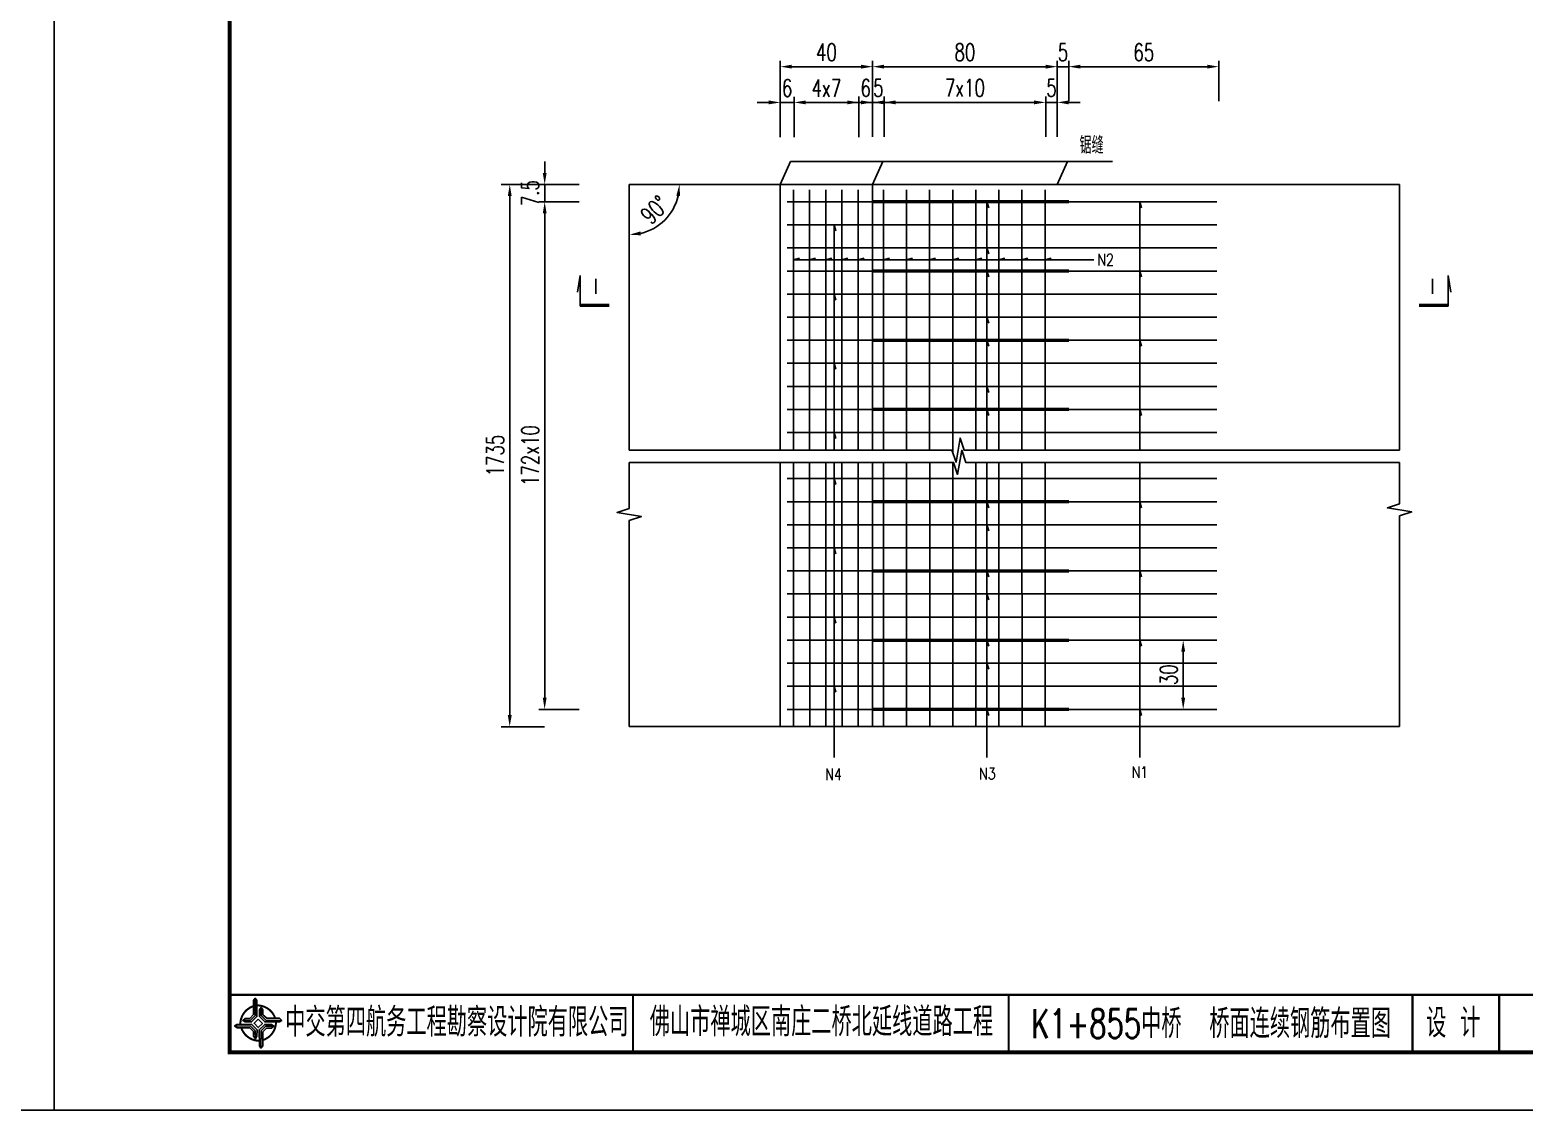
# Model space of a CAD drawing. Header units: millimetres. Extents: x -51 to 12129, y -1309 to -715.
# Drawn here: x 7085.1 to 7344.1, y -1308.7 to -1121.4 of the extents above; entities that cross this region are included whole.
import ezdxf
from ezdxf.enums import TextEntityAlignment as Align

# ---------------------------------------------------------------- set-up
doc = ezdxf.new("R2010")
doc.units = ezdxf.units.MM
doc.header["$LTSCALE"] = 0.25
for name, color, linetype in [('0_YELLOW', 2, 'Continuous'), ('图框', 7, 'Continuous'), ('尺寸标注', 2, 'Continuous'), ('标注', 4, 'Continuous'), ('次轮廓线', 7, 'Continuous'), ('钢筋', 6, 'Continuous')]:
    doc.layers.add(name, color=color, linetype=linetype)
doc.layers.add('TEXT', color=7, linetype='Continuous', lineweight=18)
doc.styles.get("Standard").update_dxf_attribs({"font": 'simplex1.shx', "width": 0.7, "bigfont": 'hztxt.shx'})
doc.styles.add('TEXT', font='simplex1.shx', dxfattribs={"width": 0.7, "bigfont": 'hztxt.shx'})
doc.dimstyles.new('比例1：25', dxfattribs={"dimtxt": 3, "dimasz": 2, "dimexe": 1, "dimexo": 1, "dimgap": 1, "dimtad": 1, "dimdec": 1, "dimlfac": 2.5, "dimzin": 9, "dimdsep": 46, "dimtxsty": 'Standard', "dimcen": -0.09, "dimclrd": 4, "dimclre": 4, "dimclrt": 7, "dimaunit": 1, "dimadec": 0, "dimazin": 0, "dimtfac": 0.0005, "dimtdec": 1, "dimtix": 1, "dimtmove": 2, "dimatfit": 3, "dimfxl": 0, "dimtolj": 1, "dimtzin": 13, "dimarcsym": 0})
doc.dimstyles.new('比例1：30', dxfattribs={"dimscale": 0, "dimtxt": 3, "dimasz": 2, "dimexe": 1.5, "dimexo": 1, "dimgap": 1, "dimtad": 1, "dimdec": 1, "dimlfac": 3, "dimzin": 13, "dimdsep": 46, "dimtxsty": 'Standard', "dimcen": -0.09, "dimclrd": 256, "dimclre": 256, "dimclrt": 7, "dimaunit": 1, "dimadec": 0, "dimazin": 0, "dimtfac": 0.0005, "dimtdec": 1, "dimtix": 1, "dimtmove": 2, "dimatfit": 3, "dimldrblk": 'DIM', "dimfxl": 0, "dimtolj": 1, "dimtzin": 13, "dimarcsym": 0})
doc.dimstyles.new('比例：1：25', dxfattribs={"dimscale": 0, "dimtxt": 3, "dimasz": 2, "dimexe": 1, "dimexo": 1, "dimgap": 0.5, "dimtad": 1, "dimdec": 1, "dimlfac": 2.5, "dimzin": 9, "dimdsep": 46, "dimtxsty": 'Standard', "dimcen": 0.5, "dimclrd": 256, "dimclre": 256, "dimclrt": 256, "dimadec": 1, "dimazin": 2, "dimtfac": 1, "dimtdec": 1, "dimtix": 1, "dimtmove": 2, "dimatfit": 3, "dimfxl": 0, "dimtolj": 1, "dimtzin": 0, "dimlwd": -1, "dimlwe": -1, "dimarcsym": 0})

# ---------------------------------------------------------------- blocks, each defined once
blk = doc.blocks.new('*D1439')
at = {"layer": 'Defpoints', "color": 0}
for p in [(7153.2, -1145.76), (6302.5, -1171.28), (6313.2, -1171.28)]:
    blk.add_point(p, dxfattribs=at)
at = {"layer": '标注'}
for p, q in [((6308.5, -1145.76), (6301.5, -1145.76)), ((6302.5, -1147.76), (6302.5, -1169.28)), ((6308.5, -1171.28), (6301.5, -1171.28))]:
    blk.add_line(p, q, dxfattribs=at)
for points in [[(6302.16, -1147.76), (6302.83, -1147.76), (6302.5, -1145.76)], [(6302.16, -1169.28), (6302.83, -1169.28), (6302.5, -1171.28)]]:
    blk.add_solid(points, dxfattribs=at)
at = {"layer": '标注', "insert": (6300.5, -1158.52), "char_height": 3, "attachment_point": 5, "rotation": 90}
blk.add_mtext('\\A1;4x15.95', dxfattribs=at)
blk = doc.blocks.new('*D1594')
at = {"layer": 'Defpoints', "color": 0}
for p in [(7206.02, -1148.17), (7174.34, -1151.17), (7206.02, -1151.17)]:
    blk.add_point(p, dxfattribs=at)
at = {"layer": '标注', "color": 4, "lineweight": -2}
for p, q in [((7174.34, -1146.17), (7174.34, -1144.17)), ((7180.34, -1148.17), (7173.34, -1148.17)), ((7174.34, -1148.17), (7174.34, -1151.17)), ((7180.34, -1151.17), (7173.34, -1151.17)), ((7174.34, -1153.17), (7174.34, -1155.17))]:
    blk.add_line(p, q, dxfattribs=at)
at = {"layer": '标注', "color": 4}
for points in [[(7174.01, -1146.17), (7174.67, -1146.17), (7174.34, -1148.17)], [(7174.01, -1153.17), (7174.67, -1153.17), (7174.34, -1151.17)]]:
    blk.add_solid(points, dxfattribs=at)
at = {"layer": '标注', "color": 7, "insert": (7171.84, -1149.67), "char_height": 3, "attachment_point": 5, "rotation": 90}
blk.add_mtext('\\A1;7.5', dxfattribs=at)
blk = doc.blocks.new('*D1595')
at = {"layer": 'Defpoints', "color": 0}
for p in [(7231.17, -1127.74), (7215.17, -1148.17), (7231.17, -1148.17)]:
    blk.add_point(p, dxfattribs=at)
at = {"layer": '标注', "color": 4, "lineweight": -2}
for p, q in [((7215.17, -1133.74), (7215.17, -1126.74)), ((7217.17, -1127.74), (7229.17, -1127.74)), ((7231.17, -1133.74), (7231.17, -1126.74))]:
    blk.add_line(p, q, dxfattribs=at)
at = {"layer": '标注', "color": 4}
for points in [[(7217.17, -1127.4), (7217.17, -1128.07), (7215.17, -1127.74)], [(7229.17, -1127.4), (7229.17, -1128.07), (7231.17, -1127.74)]]:
    blk.add_solid(points, dxfattribs=at)
at = {"layer": '标注', "color": 7, "insert": (7223.17, -1125.24), "char_height": 3, "attachment_point": 5}
blk.add_mtext('\\A1;40', dxfattribs=at)
blk = doc.blocks.new('*D1596')
at = {"layer": 'Defpoints', "color": 0}
for p in [(7263.17, -1127.74), (7231.17, -1148.17), (7263.17, -1148.17)]:
    blk.add_point(p, dxfattribs=at)
at = {"layer": '标注', "color": 4, "lineweight": -2}
for p, q in [((7231.17, -1133.74), (7231.17, -1126.74)), ((7233.17, -1127.74), (7261.17, -1127.74)), ((7263.17, -1133.74), (7263.17, -1126.74))]:
    blk.add_line(p, q, dxfattribs=at)
at = {"layer": '标注', "color": 4}
for points in [[(7233.17, -1127.4), (7233.17, -1128.07), (7231.17, -1127.74)], [(7261.17, -1127.4), (7261.17, -1128.07), (7263.17, -1127.74)]]:
    blk.add_solid(points, dxfattribs=at)
at = {"layer": '标注', "color": 7, "insert": (7247.17, -1125.24), "char_height": 3, "attachment_point": 5}
blk.add_mtext('\\A1;80', dxfattribs=at)
blk = doc.blocks.new('*D1597')
at = {"layer": 'Defpoints', "color": 0}
for p in [(7215.17, -1133.94), (7215.17, -1148.17), (7217.57, -1148.17)]:
    blk.add_point(p, dxfattribs=at)
at = {"layer": '标注', "color": 4, "lineweight": -2}
for p, q in [((7213.17, -1133.94), (7211.17, -1133.94)), ((7215.17, -1139.94), (7215.17, -1132.94)), ((7217.57, -1133.94), (7215.17, -1133.94)), ((7217.57, -1139.94), (7217.57, -1132.94)), ((7219.57, -1133.94), (7221.57, -1133.94))]:
    blk.add_line(p, q, dxfattribs=at)
at = {"layer": '标注', "color": 4}
for points in [[(7213.17, -1133.6), (7213.17, -1134.27), (7215.17, -1133.94)], [(7219.57, -1133.6), (7219.57, -1134.27), (7217.57, -1133.94)]]:
    blk.add_solid(points, dxfattribs=at)
at = {"layer": '标注', "color": 7, "insert": (7216.37, -1131.44), "char_height": 3, "attachment_point": 5}
blk.add_mtext('\\A1;6', dxfattribs=at)
blk = doc.blocks.new('*D1598')
at = {"layer": 'Defpoints', "color": 0}
for p in [(7228.77, -1133.94), (7217.57, -1148.17), (7228.77, -1148.17)]:
    blk.add_point(p, dxfattribs=at)
at = {"layer": '标注', "color": 4, "lineweight": -2}
for p, q in [((7217.57, -1139.94), (7217.57, -1132.94)), ((7219.57, -1133.94), (7226.77, -1133.94)), ((7228.77, -1139.94), (7228.77, -1132.94))]:
    blk.add_line(p, q, dxfattribs=at)
at = {"layer": '标注', "color": 4}
for points in [[(7219.57, -1133.6), (7219.57, -1134.27), (7217.57, -1133.94)], [(7226.77, -1133.6), (7226.77, -1134.27), (7228.77, -1133.94)]]:
    blk.add_solid(points, dxfattribs=at)
at = {"layer": '标注', "color": 7, "insert": (7223.17, -1131.44), "char_height": 3, "attachment_point": 5}
blk.add_mtext('\\A1;4x7', dxfattribs=at)
blk = doc.blocks.new('*D1599')
at = {"layer": 'Defpoints', "color": 0}
for p in [(7231.17, -1133.93), (7228.77, -1148.17), (7231.17, -1148.17)]:
    blk.add_point(p, dxfattribs=at)
at = {"layer": '标注', "color": 4, "lineweight": -2}
for p, q in [((7226.77, -1133.93), (7224.77, -1133.93)), ((7228.77, -1139.93), (7228.77, -1132.93)), ((7228.77, -1133.93), (7231.17, -1133.93)), ((7231.17, -1139.93), (7231.17, -1132.93)), ((7233.17, -1133.93), (7235.17, -1133.93))]:
    blk.add_line(p, q, dxfattribs=at)
at = {"layer": '标注', "color": 4}
for points in [[(7226.77, -1133.6), (7226.77, -1134.27), (7228.77, -1133.93)], [(7233.17, -1133.6), (7233.17, -1134.27), (7231.17, -1133.93)]]:
    blk.add_solid(points, dxfattribs=at)
at = {"layer": '标注', "color": 7, "insert": (7229.97, -1131.43), "char_height": 3, "attachment_point": 5}
blk.add_mtext('\\A1;6', dxfattribs=at)
blk = doc.blocks.new('*D1600')
at = {"layer": 'Defpoints', "color": 0}
for p in [(7233.17, -1133.93), (7231.17, -1148.17), (7233.17, -1148.17)]:
    blk.add_point(p, dxfattribs=at)
at = {"layer": '标注', "color": 4, "lineweight": -2}
for p, q in [((7229.17, -1133.93), (7227.17, -1133.93)), ((7231.17, -1139.93), (7231.17, -1132.93)), ((7231.17, -1133.93), (7233.17, -1133.93)), ((7233.17, -1139.93), (7233.17, -1132.93)), ((7235.17, -1133.93), (7237.17, -1133.93))]:
    blk.add_line(p, q, dxfattribs=at)
at = {"layer": '标注', "color": 4}
for points in [[(7229.17, -1133.6), (7229.17, -1134.27), (7231.17, -1133.93)], [(7235.17, -1133.6), (7235.17, -1134.27), (7233.17, -1133.93)]]:
    blk.add_solid(points, dxfattribs=at)
at = {"layer": '标注', "color": 7, "insert": (7232.17, -1131.43), "char_height": 3, "attachment_point": 5}
blk.add_mtext('\\A1;5', dxfattribs=at)
blk = doc.blocks.new('*D1601')
at = {"layer": 'Defpoints', "color": 0}
for p in [(7261.17, -1133.93), (7233.17, -1148.17), (7261.17, -1148.17)]:
    blk.add_point(p, dxfattribs=at)
at = {"layer": '标注', "color": 4, "lineweight": -2}
for p, q in [((7233.17, -1139.93), (7233.17, -1132.93)), ((7235.17, -1133.93), (7259.17, -1133.93)), ((7261.17, -1139.93), (7261.17, -1132.93))]:
    blk.add_line(p, q, dxfattribs=at)
at = {"layer": '标注', "color": 4}
for points in [[(7235.17, -1133.6), (7235.17, -1134.27), (7233.17, -1133.93)], [(7259.17, -1133.6), (7259.17, -1134.27), (7261.17, -1133.93)]]:
    blk.add_solid(points, dxfattribs=at)
at = {"layer": '标注', "color": 7, "insert": (7247.17, -1131.43), "char_height": 3, "attachment_point": 5}
blk.add_mtext('\\A1;7x10', dxfattribs=at)
blk = doc.blocks.new('*D1602')
at = {"layer": 'Defpoints', "color": 0}
for p in [(7263.17, -1133.93), (7261.17, -1148.17), (7263.17, -1148.17)]:
    blk.add_point(p, dxfattribs=at)
at = {"layer": '标注', "color": 4, "lineweight": -2}
for p, q in [((7259.17, -1133.93), (7257.17, -1133.93)), ((7261.17, -1139.93), (7261.17, -1132.93)), ((7261.17, -1133.93), (7263.17, -1133.93)), ((7263.17, -1139.93), (7263.17, -1132.93)), ((7265.17, -1133.93), (7267.17, -1133.93))]:
    blk.add_line(p, q, dxfattribs=at)
at = {"layer": '标注', "color": 4}
for points in [[(7259.17, -1133.6), (7259.17, -1134.27), (7261.17, -1133.93)], [(7265.17, -1133.6), (7265.17, -1134.27), (7263.17, -1133.93)]]:
    blk.add_solid(points, dxfattribs=at)
at = {"layer": '标注', "color": 7, "insert": (7262.17, -1131.43), "char_height": 3, "attachment_point": 5}
blk.add_mtext('\\A1;5', dxfattribs=at)
blk = doc.blocks.new('*D1603')
at = {"layer": 'Defpoints', "color": 0}
for p in [(7291.17, -1127.74), (7265.17, -1148.17), (7291.17, -1148.17)]:
    blk.add_point(p, dxfattribs=at)
at = {"layer": '标注', "color": 4, "lineweight": -2}
for p, q in [((7265.17, -1133.74), (7265.17, -1126.74)), ((7267.17, -1127.74), (7289.17, -1127.74)), ((7291.17, -1133.74), (7291.17, -1126.74))]:
    blk.add_line(p, q, dxfattribs=at)
at = {"layer": '标注', "color": 4}
for points in [[(7267.17, -1127.4), (7267.17, -1128.07), (7265.17, -1127.74)], [(7289.17, -1127.4), (7289.17, -1128.07), (7291.17, -1127.74)]]:
    blk.add_solid(points, dxfattribs=at)
at = {"layer": '标注', "color": 7, "insert": (7278.17, -1125.24), "char_height": 3, "attachment_point": 5}
blk.add_mtext('\\A1;65', dxfattribs=at)
blk = doc.blocks.new('*D1605')
at = {"layer": 'Defpoints', "color": 0}
for p in [(7276.79, -1227.17), (7285, -1227.17), (7276.79, -1239.17)]:
    blk.add_point(p, dxfattribs=at)
at = {"layer": '标注', "color": 4, "lineweight": -2}
for p, q in [((7279, -1227.17), (7286, -1227.17)), ((7285, -1237.17), (7285, -1229.17)), ((7279, -1239.17), (7286, -1239.17))]:
    blk.add_line(p, q, dxfattribs=at)
at = {"layer": '标注', "color": 4}
for points in [[(7284.67, -1229.17), (7285.34, -1229.17), (7285, -1227.17)], [(7284.67, -1237.17), (7285.34, -1237.17), (7285, -1239.17)]]:
    blk.add_solid(points, dxfattribs=at)
at = {"layer": '标注', "color": 7, "insert": (7282.5, -1233.17), "char_height": 3, "attachment_point": 5, "rotation": 90}
blk.add_mtext('\\A1;30', dxfattribs=at)
blk = doc.blocks.new('tb')
at = {"lineweight": -3}
h = blk.add_hatch(color=256, dxfattribs=at)
h.paths.add_polyline_path([(-1.23, -0.13), (-3.78, -0.14), (-4.14, -0.41), (-1.4, -0.44), (-0.56, -1.24), (-0.54, -2.62), (-0.27, -2.2), (-0.26, -1.06)])
h.paths.add_polyline_path([(0.13, -1.08), (0.14, -3.86), (0.41, -4.26), (0.44, -1.24), (1.25, -0.43), (2.66, -0.43), (2.26, -0.16), (1.07, -0.15)])
h.paths.add_polyline_path([(1.08, 0.3), (3.62, 0.3), (4.02, 0.56), (1.25, 0.57), (0.43, 1.39), (0.43, 2.8), (0.16, 2.41), (0.15, 1.24)])
h.paths.add_polyline_path([(-0.28, 1.21), (-0.28, 3.99), (-0.56, 4.39), (-0.57, 1.41), (-1.38, 0.6), (-2.74, 0.56), (-2.33, 0.3), (-1.2, 0.29)])
for p, q in [((-0.56, 4.39), (-0.57, 1.41)), ((0.43, 2.8), (0.43, 1.39)), ((-1.38, 0.6), (-2.74, 0.56)), ((-0.57, 1.41), (-1.38, 0.6)), ((0.43, 1.39), (1.25, 0.57)), ((1.25, 0.57), (4.02, 0.56)), ((-4.14, -0.41), (-1.4, -0.44)), ((-1.4, -0.44), (-0.56, -1.24)), ((-0.56, -1.24), (-0.54, -2.62)), ((0.41, -4.26), (0.44, -1.24)), ((0.44, -1.24), (1.25, -0.43)), ((1.25, -0.43), (2.66, -0.43))]:
    blk.add_line(p, q, dxfattribs=at)
at = {"lineweight": -3, "const_width": 0.35, "flags": 128}
for points in [[(-0.9, 3.02, 0.324167), (-3.16, -0.14)], [(2.88, 0.92, 0.324403), (-0.24, 3.15)], [(0.75, -2.86, 0.325418), (3.02, 0.26)], [(-2.98, -0.76, 0.322976), (0.14, -2.98)]]:
    blk.add_lwpolyline(points, format="xyb", dxfattribs=at)
at = {"lineweight": -3, "flags": 128}
for points in [[(-0.9, 3.99), (-0.9, 1.58), (-1.53, 0.91), (-2.34, 0.91), (-2.74, 0.56), (-2.33, 0.3), (-1.2, 0.29), (-0.28, 1.21), (-0.28, 3.99), (-0.56, 4.39)], [(3.62, 0.92), (1.43, 0.92), (0.77, 1.54), (0.77, 2.38), (0.43, 2.8), (0.16, 2.41), (0.15, 1.24), (1.08, 0.3), (3.62, 0.3), (4.02, 0.56)], [(-0.04, 0.77), (0.68, 0.04), (-0.04, -0.69), (-0.77, 0.05)], [(-3.73, -0.76), (-1.54, -0.76), (-0.89, -1.39), (-0.89, -2.21), (-0.54, -2.62), (-0.27, -2.2), (-0.26, -1.06), (-1.23, -0.13), (-3.78, -0.14), (-4.14, -0.41)], [(0.75, -3.85), (0.75, -1.43), (1.4, -0.78), (2.26, -0.78), (2.66, -0.43), (2.26, -0.16), (1.07, -0.15), (0.13, -1.08), (0.14, -3.86), (0.41, -4.26)]]:
    blk.add_lwpolyline(points, close=True, dxfattribs=at)
blk = doc.blocks.new('*D1524')
at = {"layer": 'Defpoints', "color": 0}
for p in [(7265.17, -1127.74), (7263.17, -1148.17), (7265.17, -1148.17)]:
    blk.add_point(p, dxfattribs=at)
at = {"layer": '标注', "color": 4, "lineweight": -2}
for p, q in [((7261.17, -1127.74), (7259.17, -1127.74)), ((7263.17, -1133.74), (7263.17, -1126.74)), ((7263.17, -1127.74), (7265.17, -1127.74)), ((7265.17, -1133.74), (7265.17, -1126.74)), ((7267.17, -1127.74), (7269.17, -1127.74))]:
    blk.add_line(p, q, dxfattribs=at)
at = {"layer": '标注', "color": 4}
for points in [[(7261.17, -1127.4), (7261.17, -1128.07), (7263.17, -1127.74)], [(7267.17, -1127.4), (7267.17, -1128.07), (7265.17, -1127.74)]]:
    blk.add_solid(points, dxfattribs=at)
at = {"layer": '标注', "color": 7, "insert": (7264.17, -1125.24), "char_height": 3, "attachment_point": 5}
blk.add_mtext('\\A1;5', dxfattribs=at)
blk = doc.blocks.new('*D1556')
at = {"layer": 'Defpoints', "color": 0}
for p in [(7201.17, -1148.17), (7168.28, -1242.17), (7211.89, -1242.17)]:
    blk.add_point(p, dxfattribs=at)
at = {"layer": '标注', "lineweight": -2}
for p, q in [((7174.28, -1148.17), (7166.78, -1148.17)), ((7168.28, -1150.17), (7168.28, -1240.17)), ((7174.28, -1242.17), (7166.78, -1242.17))]:
    blk.add_line(p, q, dxfattribs=at)
at = {"layer": '标注'}
for points in [[(7167.95, -1150.17), (7168.62, -1150.17), (7168.28, -1148.17)], [(7167.95, -1240.17), (7168.62, -1240.17), (7168.28, -1242.17)]]:
    blk.add_solid(points, dxfattribs=at)
at = {"layer": '标注', "color": 7, "insert": (7165.78, -1195.17), "char_height": 3, "attachment_point": 5, "rotation": 90}
blk.add_mtext('\\A1;1735', dxfattribs=at)
blk = doc.blocks.new('DIM')
blk.add_lwpolyline([(-1, -0.1, 0.2, 0, 0), (0, 0, 0, 0, 0)], format="xyseb")
blk = doc.blocks.new('*D1768')
at = {"layer": 'Defpoints', "color": 0}
for p in [(7188.99, -1148.17), (7188.99, -1148.17), (7322.5, -1148.17), (7193.35, -1155.71), (7188.99, -1194.23)]:
    blk.add_point(p, dxfattribs=at)
at = {"layer": '标注', "color": 4, "lineweight": -2}
blk.add_arc((7188.99, -1148.17), 8.71, 283.1906, 346.8094, dxfattribs=at)
at = {"layer": '标注', "color": 4}
for points in [[(7197.14, -1150.12), (7197.8, -1150.19), (7197.7, -1148.17)], [(7191.02, -1156.98), (7190.94, -1156.31), (7188.99, -1156.87)]]:
    blk.add_solid(points, dxfattribs=at)
at = {"layer": '标注', "color": 7, "insert": (7193.38, -1152.56), "char_height": 3, "attachment_point": 5, "rotation": 45}
blk.add_mtext('\\A1;90°', dxfattribs=at)
blk = doc.blocks.new('*D1769')
at = {"layer": 'Defpoints', "color": 0}
for p in [(7222.01, -1151.17), (7174.34, -1239.17), (7222.01, -1239.17)]:
    blk.add_point(p, dxfattribs=at)
at = {"layer": '标注', "color": 4, "lineweight": -2}
for p, q in [((7180.34, -1151.17), (7173.34, -1151.17)), ((7174.34, -1153.17), (7174.34, -1237.17)), ((7180.34, -1239.17), (7173.34, -1239.17))]:
    blk.add_line(p, q, dxfattribs=at)
at = {"layer": '标注', "color": 4}
for points in [[(7174.01, -1153.17), (7174.67, -1153.17), (7174.34, -1151.17)], [(7174.01, -1237.17), (7174.67, -1237.17), (7174.34, -1239.17)]]:
    blk.add_solid(points, dxfattribs=at)
at = {"layer": '标注', "color": 7, "insert": (7171.84, -1195.17), "char_height": 3, "attachment_point": 5, "rotation": 90}
blk.add_mtext('\\A1;172x10', dxfattribs=at)
blk = doc.blocks.new('123')
at = {"layer": '图框', "color": 2}
blk.add_lwpolyline([(369.33, -1011.65), (369.33, -714.65), (-50.67, -714.65), (-50.67, -1011.65)], close=True, dxfattribs=at)

msp = doc.modelspace()

# ---------------------------------------------------------------- linework, layer by layer
at = {"const_width": 0.7}
msp.add_lwpolyline([(7499.75412, -1021.65472), (7119.75412, -1021.65472), (7119.75412, -1298.65472), (7499.75412, -1298.65472)], close=True, dxfattribs=at)
at = {"const_width": 0.4}
msp.add_lwpolyline([(7119.75412, -1288.65472), (7499.75412, -1288.65472)], dxfattribs=at)
at = {"layer": '图框', "const_width": 0.4}
for points in [[(7189.64754, -1288.65472), (7189.64754, -1298.65472)], [(7254.75412, -1298.65472), (7254.75412, -1288.65472)], [(7324.75412, -1298.65472), (7324.75412, -1288.65472)], [(7339.75412, -1298.65472), (7339.75412, -1288.65472)]]:
    msp.add_lwpolyline(points, dxfattribs=at)
at = {"layer": '标注'}
for p, q in [((7215.16926, -1148.16763), (7216.95059, -1144.16783)), ((7216.95059, -1144.16783), (7264.95059, -1144.16783)), ((7231.16925, -1148.16763), (7232.95058, -1144.16783)), ((7263.16926, -1148.16763), (7264.95059, -1144.16783)), ((7264.95059, -1144.16783), (7272.72171, -1144.16783)), ((7250.96516, -1151.16763), (7250.96516, -1194.23078)), ((7250.96516, -1151.16763), (7251.29631, -1152.20504)), ((7277.46855, -1151.16763), (7277.46855, -1194.23078)), ((7277.46855, -1151.16763), (7277.7997, -1152.20504)), ((7224.4909, -1155.16763), (7224.4909, -1194.23078)), ((7224.4909, -1155.16763), (7224.82204, -1156.20504)), ((7250.96516, -1159.16763), (7251.29631, -1160.20504)), ((7217.45554, -1161.25111), (7218.49295, -1160.91997)), ((7217.45554, -1161.25111), (7269.5007, -1161.25111)), ((7220.25554, -1161.25111), (7221.29295, -1160.91997)), ((7223.05554, -1161.25111), (7224.09295, -1160.91997)), ((7225.85554, -1161.25111), (7226.89295, -1160.91997)), ((7228.65554, -1161.25111), (7229.69295, -1160.91997)), ((7233.05554, -1161.25111), (7234.09295, -1160.91997)), ((7237.05554, -1161.25111), (7238.09295, -1160.91997)), ((7241.05554, -1161.25111), (7242.09295, -1160.91997)), ((7245.05554, -1161.25111), (7246.09295, -1160.91997)), ((7249.05554, -1161.25111), (7250.09295, -1160.91997)), ((7253.05554, -1161.25111), (7254.09295, -1160.91997)), ((7257.05554, -1161.25111), (7258.09295, -1160.91997)), ((7261.05554, -1161.25111), (7262.09295, -1160.91997)), ((7250.96516, -1163.16763), (7251.29631, -1164.20504)), ((7277.46855, -1163.16763), (7277.7997, -1164.20504)), ((7224.4909, -1167.16763), (7224.82204, -1168.20504)), ((7250.96516, -1171.16763), (7251.29631, -1172.20504)), ((7250.96516, -1175.16763), (7251.29631, -1176.20504)), ((7277.46855, -1175.16763), (7277.7997, -1176.20504)), ((7224.4909, -1179.16763), (7224.82204, -1180.20504)), ((7250.96516, -1183.16763), (7251.29631, -1184.20504)), ((7250.96516, -1187.16763), (7251.29631, -1188.20504)), ((7277.46855, -1187.16763), (7277.7997, -1188.20504)), ((7224.4909, -1191.16763), (7224.82204, -1192.20504)), ((7224.4909, -1196.33969), (7224.4909, -1247.5277)), ((7250.96516, -1196.33969), (7250.96516, -1247.5277)), ((7277.46855, -1196.33969), (7277.46855, -1247.5277)), ((7224.4909, -1199.16763), (7224.82204, -1200.20504)), ((7250.96516, -1203.16763), (7251.29631, -1204.20504)), ((7277.46855, -1203.16763), (7277.7997, -1204.20504)), ((7250.96516, -1207.16763), (7251.29631, -1208.20504)), ((7224.4909, -1211.16763), (7224.82204, -1212.20504)), ((7250.96516, -1215.16763), (7251.29631, -1216.20504)), ((7277.46855, -1215.16763), (7277.7997, -1216.20504)), ((7250.96516, -1219.16763), (7251.29631, -1220.20504)), ((7224.4909, -1223.16763), (7224.82204, -1224.20504)), ((7250.96516, -1227.16763), (7251.29631, -1228.20504)), ((7277.46855, -1227.16763), (7277.7997, -1228.20504)), ((7250.96516, -1231.16763), (7251.29631, -1232.20504)), ((7224.4909, -1235.16763), (7224.82204, -1236.20504)), ((7250.96516, -1239.16763), (7251.29631, -1240.20504)), ((7277.46855, -1239.16763), (7277.7997, -1240.20504))]:
    msp.add_line(p, q, dxfattribs=at)
at = {"layer": '次轮廓线'}
for p, q in [((7188.99432, -1148.16763), (7322.50469, -1148.16763)), ((7215.16926, -1194.23078), (7215.16926, -1148.16763)), ((7231.16925, -1194.23078), (7231.16925, -1148.16763)), ((7215.16926, -1242.16763), (7215.16926, -1196.33969)), ((7231.16925, -1242.16763), (7231.16925, -1196.33969)), ((7188.99432, -1242.16763), (7322.50469, -1242.16763))]:
    msp.add_line(p, q, dxfattribs=at)
at = {"layer": '次轮廓线', "ltscale": 2}
for points in [[(7188.99432, -1148.16763), (7188.99432, -1194.23078)], [(7322.50469, -1148.16763), (7322.50469, -1194.23078)], [(7188.99432, -1194.23078), (7244.93082, -1194.23078), (7245.63082, -1196.33078), (7246.33082, -1192.13078), (7247.03082, -1194.23078), (7322.50469, -1194.23078)], [(7188.99432, -1196.33969), (7188.99432, -1204.31863), (7186.89432, -1205.01863), (7191.09432, -1205.71863), (7188.99432, -1206.41863), (7188.99432, -1242.16763)], [(7188.99432, -1196.33969), (7245.21025, -1196.33969), (7245.91025, -1198.43969), (7246.61025, -1194.23969), (7247.31025, -1196.33969), (7322.50469, -1196.33969)], [(7322.50469, -1196.33969), (7322.50469, -1203.52878), (7320.40469, -1204.22878), (7324.60469, -1204.92878), (7322.50469, -1205.62878), (7322.50469, -1242.16763)]]:
    msp.add_lwpolyline(points, dxfattribs=at)
at = {"layer": '钢筋'}
for p, q in [((7217.46112, -1194.23078), (7217.45349, -1149.11047)), ((7220.26112, -1194.23078), (7220.25349, -1149.11047)), ((7223.06112, -1194.23078), (7223.05349, -1149.11047)), ((7225.86112, -1194.23078), (7225.85349, -1149.11047)), ((7228.66112, -1194.23078), (7228.65349, -1149.11047)), ((7233.06111, -1194.23078), (7233.05349, -1149.11047)), ((7237.06111, -1194.23078), (7237.05349, -1149.11047)), ((7241.06111, -1194.23078), (7241.05349, -1149.11047)), ((7245.06118, -1194.62185), (7245.05349, -1149.11047)), ((7249.06111, -1194.23078), (7249.05349, -1149.11047)), ((7253.06111, -1194.23078), (7253.05349, -1149.11047)), ((7257.06111, -1194.23078), (7257.05349, -1149.11047)), ((7261.06111, -1194.23078), (7261.05349, -1149.11047)), ((7216.35189, -1151.16763), (7290.82326, -1151.16763)), ((7231.16925, -1151.01763), (7265.15467, -1151.01763)), ((7231.1693, -1151.31763), (7265.15472, -1151.30615)), ((7216.35189, -1155.16763), (7290.82326, -1155.16763)), ((7216.35189, -1159.16763), (7290.82326, -1159.16763)), ((7180.50828, -1163.96669), (7180.04209, -1166.81696)), ((7180.50828, -1169.26669), (7180.50828, -1163.96669)), ((7216.35189, -1163.16763), (7290.82326, -1163.16763)), ((7231.16925, -1163.01763), (7265.15467, -1163.01763)), ((7231.1693, -1163.31763), (7265.15472, -1163.30615)), ((7330.90691, -1169.26669), (7330.90691, -1163.96669)), ((7330.90691, -1163.96669), (7331.37309, -1166.81696)), ((7216.35189, -1167.16763), (7290.82326, -1167.16763)), ((7185.50828, -1168.96669), (7180.50828, -1168.96669)), ((7185.50828, -1169.26669), (7180.50828, -1169.26669)), ((7325.90691, -1168.96669), (7330.90691, -1168.96669)), ((7325.90691, -1169.26669), (7330.90691, -1169.26669)), ((7216.35189, -1171.16763), (7290.82326, -1171.16763)), ((7216.35189, -1175.16763), (7290.82326, -1175.16763)), ((7231.16925, -1175.01763), (7265.15467, -1175.01763)), ((7231.1693, -1175.31763), (7265.15472, -1175.30615)), ((7216.35189, -1179.16763), (7290.82326, -1179.16763)), ((7216.35189, -1183.16763), (7290.82326, -1183.16763)), ((7216.35189, -1187.16763), (7290.82326, -1187.16763)), ((7231.16925, -1187.01763), (7265.15467, -1187.01763)), ((7231.1693, -1187.31763), (7265.15472, -1187.30615)), ((7216.35189, -1191.16763), (7290.82326, -1191.16763)), ((7217.46922, -1242.16763), (7217.46147, -1196.33969)), ((7220.26922, -1242.16763), (7220.26147, -1196.33969)), ((7223.06922, -1242.16763), (7223.06147, -1196.33969)), ((7225.86922, -1242.16763), (7225.86147, -1196.33969)), ((7228.66922, -1242.16763), (7228.66147, -1196.33969)), ((7233.06921, -1242.16763), (7233.06147, -1196.33969)), ((7237.06921, -1242.16763), (7237.06147, -1196.33969)), ((7241.06921, -1242.16763), (7241.06147, -1196.33969)), ((7245.06921, -1242.16763), (7245.06147, -1196.33969)), ((7249.06921, -1242.16763), (7249.06147, -1196.33969)), ((7253.06921, -1242.16763), (7253.06147, -1196.33969)), ((7257.06921, -1242.16763), (7257.06147, -1196.33969)), ((7261.06921, -1242.16763), (7261.06147, -1196.33969)), ((7216.35189, -1199.16763), (7290.82326, -1199.16763)), ((7216.35189, -1203.16763), (7290.82326, -1203.16763)), ((7231.16925, -1203.31763), (7265.15467, -1203.31763)), ((7231.1693, -1203.01763), (7265.15472, -1203.02912)), ((7216.35189, -1207.16763), (7290.82326, -1207.16763)), ((7216.35189, -1211.16763), (7290.82326, -1211.16763)), ((7216.35189, -1215.16763), (7290.82326, -1215.16763)), ((7231.16925, -1215.31763), (7265.15467, -1215.31763)), ((7231.1693, -1215.01763), (7265.15472, -1215.02912)), ((7216.35189, -1219.16763), (7290.82326, -1219.16763)), ((7216.35189, -1223.16763), (7290.82326, -1223.16763)), ((7216.35189, -1227.16763), (7290.82326, -1227.16763)), ((7231.16925, -1227.31763), (7265.15467, -1227.31763)), ((7231.1693, -1227.01763), (7265.15472, -1227.02912)), ((7216.35189, -1231.16763), (7290.82326, -1231.16763)), ((7216.35189, -1235.16763), (7290.82326, -1235.16763)), ((7216.35189, -1239.16763), (7290.82326, -1239.16763)), ((7231.16925, -1239.31763), (7265.15467, -1239.31763)), ((7231.1693, -1239.01763), (7265.15472, -1239.02912))]:
    msp.add_line(p, q, dxfattribs=at)

# ---------------------------------------------------------------- block references
at = {"lineweight": -3}
msp.add_blockref('tb', (7124.74985, -1293.64938), dxfattribs=at)
at = {"layer": '标注'}
for p in [(6720, -297), (7140, -297)]:
    msp.add_blockref('123', p, dxfattribs=at)

# ---------------------------------------------------------------- texts
at = {"layer": '0_YELLOW', "color": 7, "style": 'TEXT', "width": 0.8}
for s, p in [('N2', (7271.54561, -1161.21828)), ('N4', (7224.39082, -1250.44681)), ('N3', (7251.06212, -1250.30838)), ('N1', (7277.4896, -1250.06339))]:
    msp.add_text(s, height=2, dxfattribs=at).set_placement(p, align=Align.MIDDLE)
at = {"layer": 'TEXT', "text_generation_flag": 2}
msp.add_text('Ⅰ', height=3, dxfattribs=at).set_placement((7183.18731, -1165.93294), align=Align.MIDDLE)
at = {"layer": 'TEXT'}
msp.add_text('Ⅰ', height=3, dxfattribs=at).set_placement((7328.22788, -1165.93294), align=Align.MIDDLE)
at = {"layer": '图框', "width": 0.7}
for s, p in [('中交第四航务工程勘察设计院有限公司', (7159.11923, -1293.40628)), ('佛山市禅城区南庄二桥北延线道路工程', (7222.29837, -1293.34002)), ('K1+855中桥  桥面连续钢筋布置图', (7289.84151, -1293.65472)), ('设 计', (7331.79879, -1293.56013))]:
    msp.add_text(s, height=5, dxfattribs=at).set_placement(p, align=Align.MIDDLE_CENTER)
at = {"layer": '尺寸标注', "color": 7, "linetype": 'Continuous', "width": 0.7}
msp.add_text('锯缝', height=3, dxfattribs=at).set_placement((7269.11956, -1141.19014), align=Align.MIDDLE)

# ---------------------------------------------------------------- dimensions: what is measured, and where the dimension line sits
at = {"layer": '标注'}
for p1, p2, picture, middle in [((7215.16926, -1148.16763), (7231.16925, -1148.16763), '*D1595', (7223.16926, -1125.23718)), ((7231.16925, -1148.16763), (7263.16926, -1148.16763), '*D1596', (7247.16926, -1125.23718))]:
    dim = msp.add_aligned_dim(p1=p1, p2=p2, distance=20.43045, dimstyle='比例1：25', dxfattribs=at)
    dim.commit()
    dim.dimension.update_dxf_attribs({"geometry": picture, "text_midpoint": middle})
for base, p1, p2, picture, middle in [((7265.16926, -1127.73718), (7263.16926, -1148.16763), (7265.16926, -1148.16763), '*D1524', (7264.16926, -1125.23718)), ((7291.16926, -1127.73718), (7265.16926, -1148.16763), (7291.16926, -1148.16763), '*D1603', (7278.16926, -1125.23718)), ((7215.16926, -1133.93828), (7217.56926, -1148.16763), (7215.16926, -1148.16763), '*D1597', (7216.36926, -1131.43828)), ((7231.16883, -1133.93383), (7228.76926, -1148.16763), (7231.16883, -1148.17111), '*D1599', (7229.96904, -1131.43383)), ((7233.16883, -1133.93383), (7231.16883, -1148.17111), (7233.16883, -1148.17111), '*D1600', (7232.16883, -1131.43383)), ((7263.16926, -1133.93383), (7261.16925, -1148.16763), (7263.16926, -1148.16763), '*D1602', (7262.16926, -1131.43383))]:
    dim = msp.add_linear_dim(base=base, p1=p1, p2=p2, dimstyle='比例1：25', dxfattribs=at)
    dim.commit()
    dim.dimension.update_dxf_attribs({"geometry": picture, "text_midpoint": middle})
for base, p1, p2, text, picture, middle in [((7228.76926, -1133.93828), (7217.56926, -1148.16763), (7228.76926, -1148.16763), '4x7', '*D1598', (7223.16926, -1131.43828)), ((7261.16925, -1133.93383), (7233.16883, -1148.17111), (7261.16925, -1148.16763), '7x10', '*D1601', (7247.16904, -1131.43383))]:
    dim = msp.add_linear_dim(base=base, p1=p1, p2=p2, text=text, dimstyle='比例1：25', dxfattribs=at)
    dim.commit()
    dim.dimension.update_dxf_attribs({"geometry": picture, "text_midpoint": middle})
for base, p1, p2, picture, middle in [((7174.34071, -1151.16763), (7206.02446, -1148.16763), (7206.02446, -1151.16763), '*D1594', (7171.84071, -1149.66763)), ((7285.00363, -1227.16763), (7276.79477, -1239.16763), (7276.79477, -1227.16763), '*D1605', (7282.50363, -1233.16763))]:
    dim = msp.add_linear_dim(base=base, p1=p1, p2=p2, angle=90, dimstyle='比例1：25', dxfattribs=at)
    dim.commit()
    dim.dimension.update_dxf_attribs({"geometry": picture, "text_midpoint": middle})
for base, p1, p2, text, dimstyle, picture, middle in [((6302.4957, -1171.28298), (7153.20453, -1145.76318), (6313.20453, -1171.28298), '4x15.95', '比例：1：25', '*D1439', (6300.4957, -1158.52308)), ((7168.28435, -1242.16763), (7201.17013, -1148.16763), (7211.88672, -1242.16763), '1735', '比例1：30', '*D1556', (7165.78435, -1195.16763))]:
    dim = msp.add_linear_dim(base=base, p1=p1, p2=p2, angle=90, text=text, dimstyle=dimstyle, override={"dimscale": 1}, dxfattribs=at)
    dim.commit()
    dim.dimension.update_dxf_attribs({"geometry": picture, "text_midpoint": middle})
dim = msp.add_angular_dim_2l(base=(7193.3476, -1155.70773), line1=((7188.99432, -1148.16763), (7322.50469, -1148.16763)), line2=((7188.99432, -1148.16763), (7188.99432, -1194.23078)), dimstyle='比例1：25', dxfattribs=at)
dim.commit()
dim.dimension.update_dxf_attribs({"geometry": '*D1768', "text_midpoint": (7193.38302, -1152.55633)})
dim = msp.add_linear_dim(base=(7174.34071, -1239.16763), p1=(7222.01318, -1151.16763), p2=(7222.01318, -1239.16763), angle=90, text='172x10', dimstyle='比例1：25', dxfattribs=at)
dim.commit()
dim.dimension.update_dxf_attribs({"geometry": '*D1769', "text_midpoint": (7171.84071, -1195.16763)})

doc.saveas('drawing.dxf')
